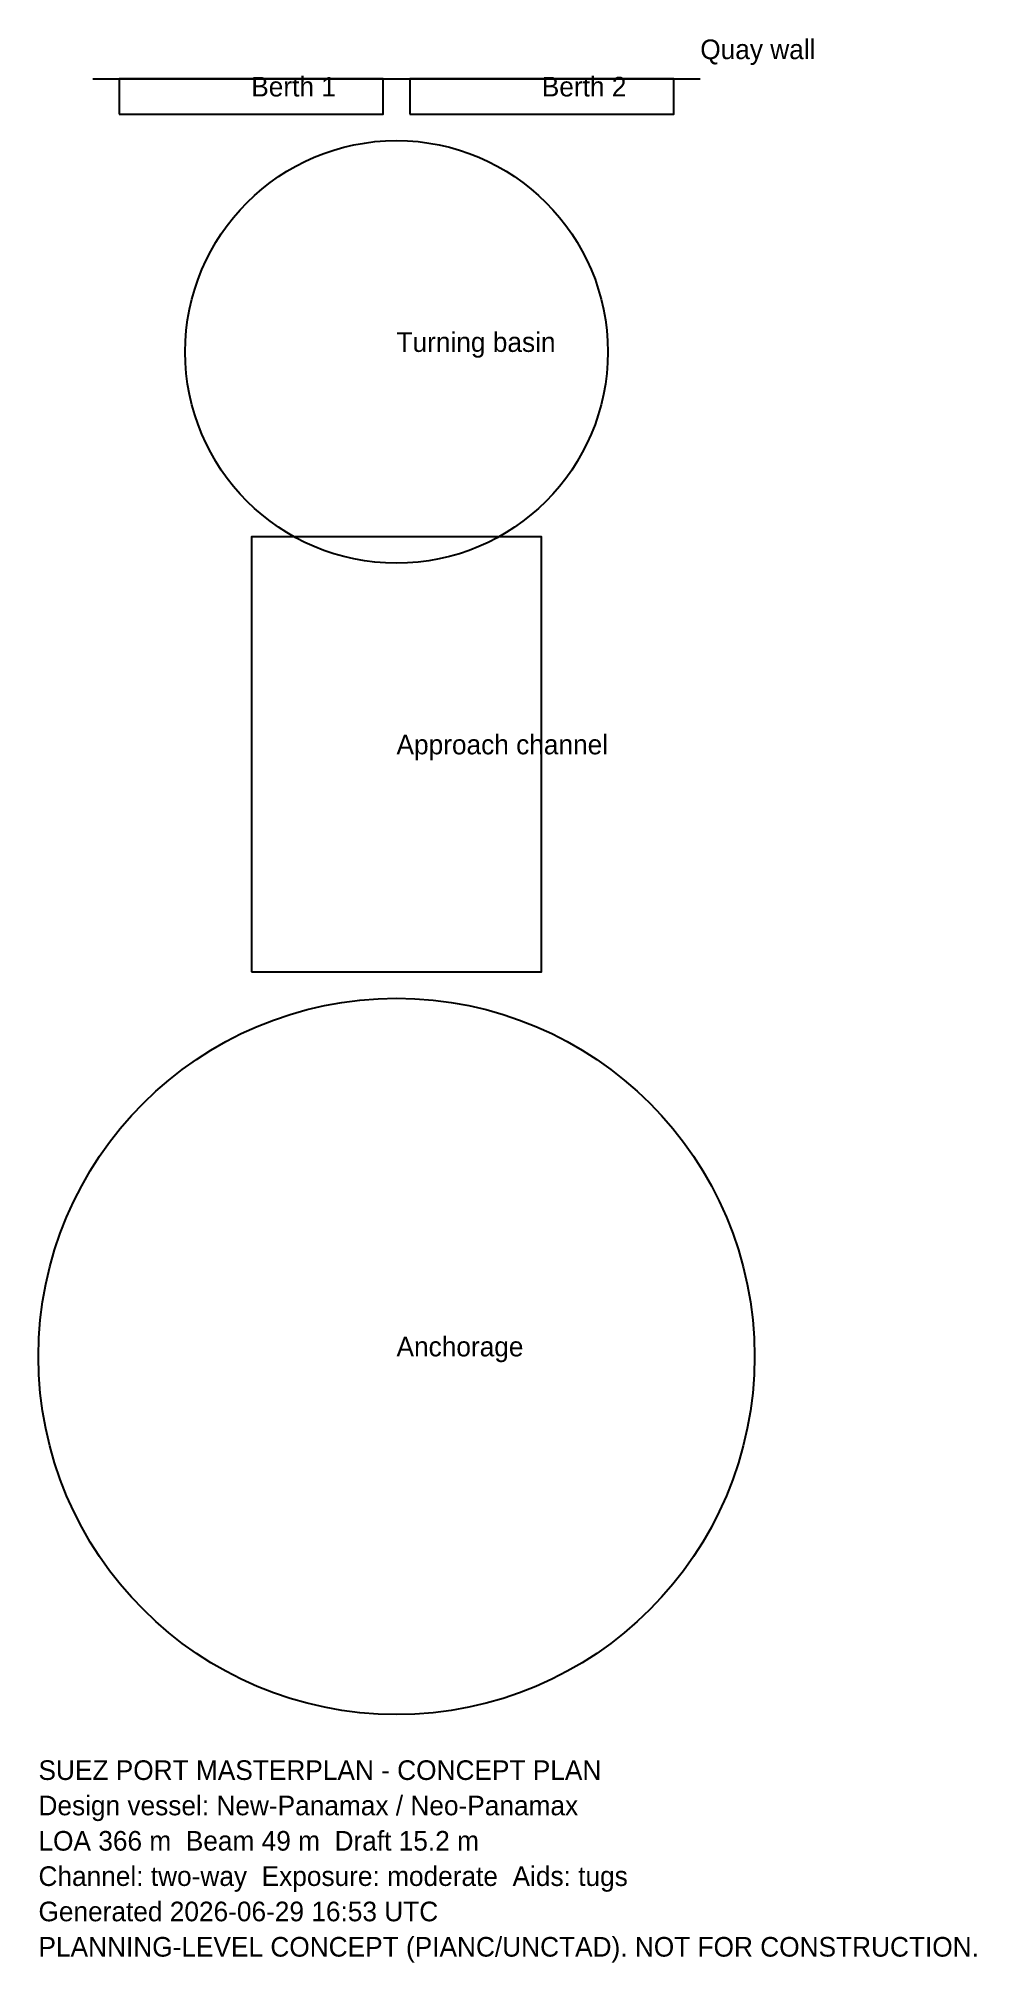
# Model space of a CAD drawing. Header units: metres. Extents: x -75 to 1225, y -2610 to 56.
import ezdxf

# ---------------------------------------------------------------- set-up
doc = ezdxf.new("R2010")
doc.units = ezdxf.units.M
for name, color, linetype in [('ANCHORAGE', 6, 'Continuous'), ('BERTH', 5, 'Continuous'), ('CHANNEL', 4, 'Continuous'), ('QUAY', 7, 'Continuous'), ('TURNING', 3, 'Continuous')]:
    doc.layers.add(name, color=color, linetype=linetype)

msp = doc.modelspace()

# ---------------------------------------------------------------- linework, layer by layer
at = {"layer": 'ANCHORAGE'}
msp.add_circle((420.9, -1770.06), 496.16, dxfattribs=at)
at = {"layer": 'BERTH'}
for points in [[(36.6, -49), (402.6, -49), (402.6, 0), (36.6, 0)], [(439.2, -49), (805.2, -49), (805.2, 0), (439.2, 0)]]:
    msp.add_lwpolyline(points, close=True, dxfattribs=at)
at = {"layer": 'CHANNEL'}
msp.add_lwpolyline([(220, -1237.3), (621.8, -1237.3), (621.8, -634.6), (220, -634.6)], close=True, dxfattribs=at)
at = {"layer": 'QUAY'}
msp.add_lwpolyline([(0, 0), (841.8, 0)], dxfattribs=at)
at = {"layer": 'TURNING'}
msp.add_circle((420.9, -378.4), 292.8, dxfattribs=at)

# ---------------------------------------------------------------- texts
at = {"color": 7}
for s, p in [('SUEZ PORT MASTERPLAN - CONCEPT PLAN', (-75.26, -2356.8688)), ('Design vessel: New-Panamax / Neo-Panamax', (-75.26, -2405.819152)), ('LOA 366 m  Beam 49 m  Draft 15.2 m', (-75.26, -2454.769504)), ('Channel: two-way  Exposure: moderate  Aids: tugs', (-75.26, -2503.719856)), ('Generated 2026-06-29 16:53 UTC', (-75.26, -2552.670208)), ('PLANNING-LEVEL CONCEPT (PIANC/UNCTAD). NOT FOR CONSTRUCTION.', (-75.26, -2601.62056))]:
    msp.add_text(s, height=27.19464, dxfattribs=at).set_placement(p)
at = {"layer": 'ANCHORAGE', "color": 7}
msp.add_text('Anchorage', height=27.19464, dxfattribs=at).set_placement((420.9, -1770.06))
at = {"layer": 'BERTH', "color": 7}
for s, p in [('Berth 1', (219.6, -24.5)), ('Berth 2', (622.2, -24.5))]:
    msp.add_text(s, height=27.19464, dxfattribs=at).set_placement(p)
at = {"layer": 'CHANNEL', "color": 7}
msp.add_text('Approach channel', height=27.19464, dxfattribs=at).set_placement((420.9, -935.95))
at = {"layer": 'QUAY', "color": 7}
msp.add_text('Quay wall', height=27.19464, dxfattribs=at).set_placement((841.8, 27.19464))
at = {"layer": 'TURNING', "color": 7}
msp.add_text('Turning basin', height=27.19464, dxfattribs=at).set_placement((420.9, -378.4))

doc.saveas('drawing.dxf')
